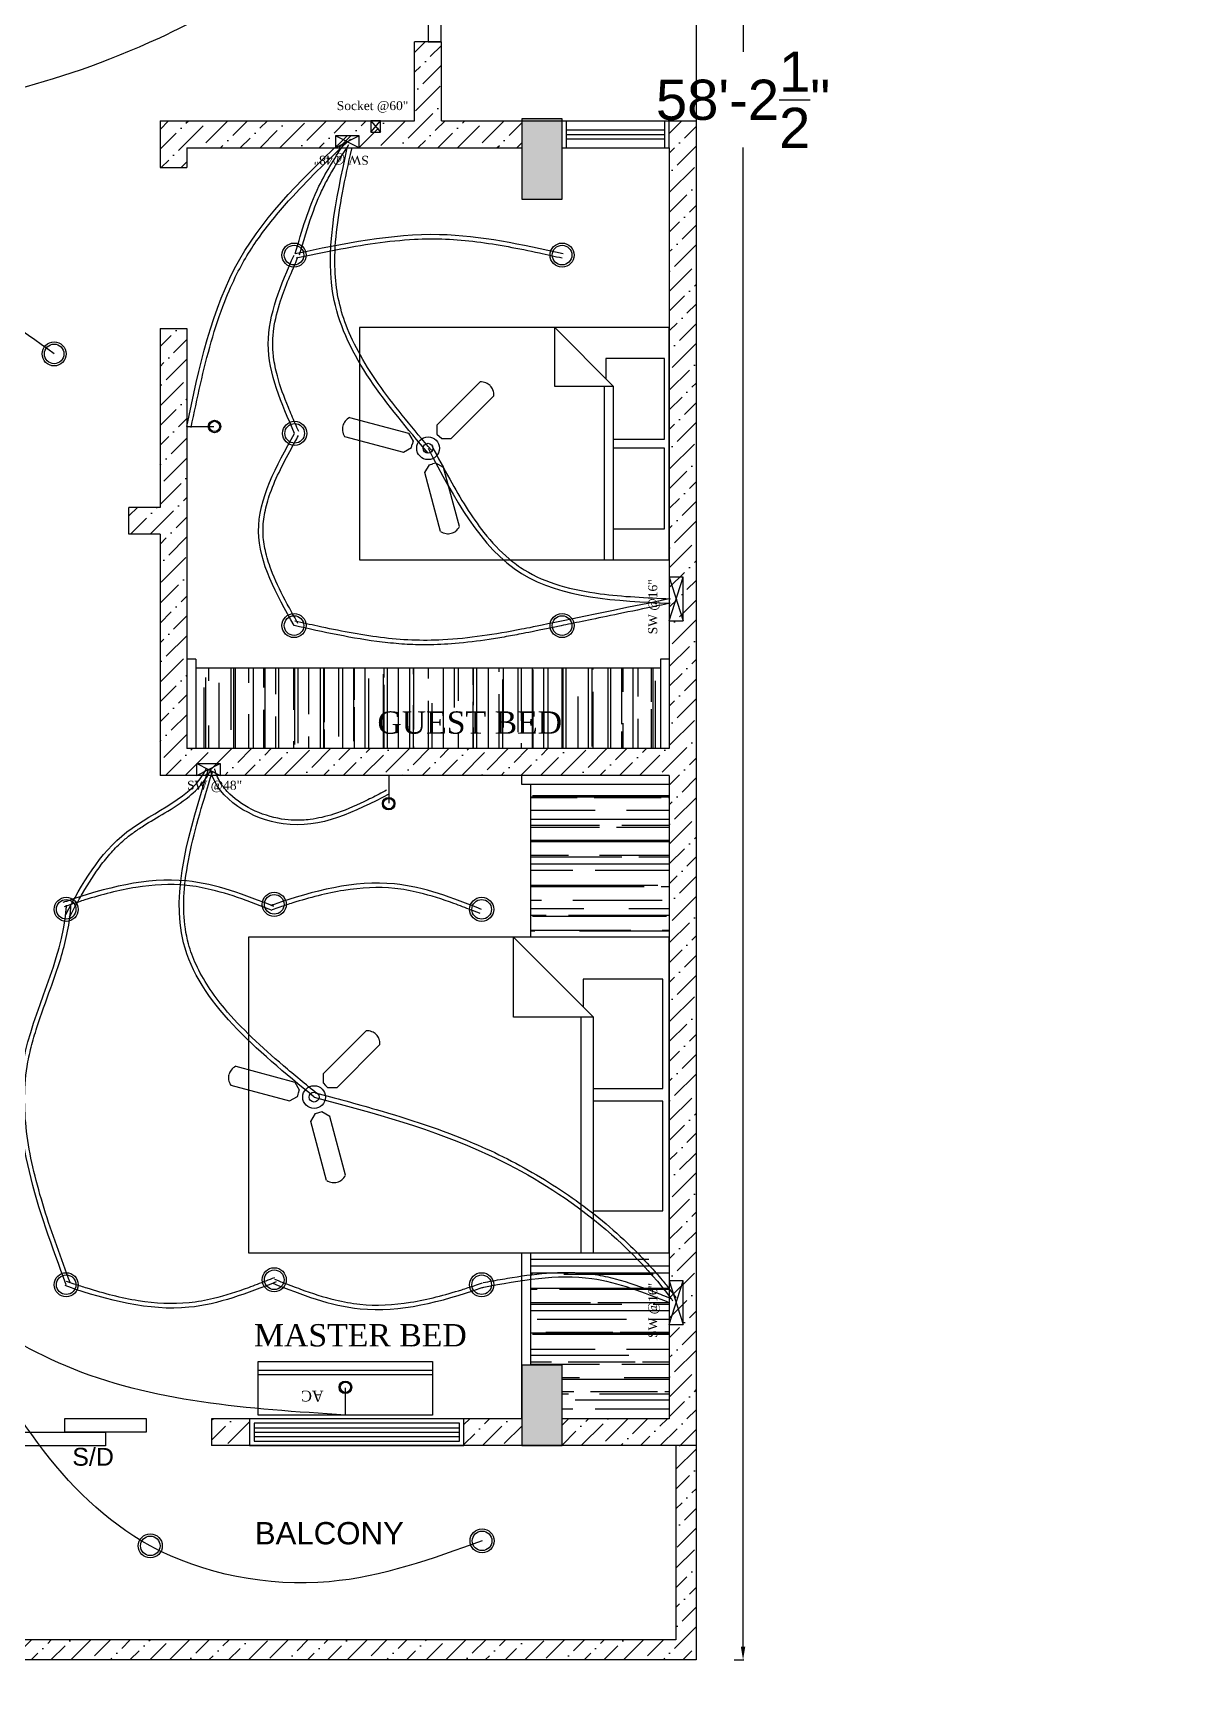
# Model space of a CAD drawing. Header units: inches. Extents: x 204954 to 440946, y -300749 to -143756.
# Drawn here: x 219489.2 to 219746.4, y -150903.7 to -150533.5 of the extents above; entities that cross this region are included whole.
import ezdxf

# ---------------------------------------------------------------- set-up
doc = ezdxf.new("R2010")
doc.units = ezdxf.units.IN
doc.header["$LTSCALE"] = 9
doc.header["$MEASUREMENT"] = 0
doc.layers.get('Defpoints').update_dxf_attribs({"lineweight": 0})
doc.layers.add('beam framing', color=91, linetype='Continuous')
doc.layers.add('ELECTRICAL', color=1, linetype='Continuous')
doc.layers.add('elec', color=1, linetype='Continuous', lineweight=15)
doc.layers.add('text', color=7, linetype='Continuous', lineweight=13)
doc.styles.add('outer', font='arial.ttf', dxfattribs={"height": 24})
doc.styles.get("Standard").update_dxf_attribs({"font": 'arial.ttf'})
doc.dimstyles.get("Standard").update_dxf_attribs({"dimtxt": 0.18, "dimasz": 0.18, "dimexe": 0.18, "dimexo": 0.0625, "dimgap": 0.09, "dimtad": 0, "dimtih": 1, "dimtoh": 1, "dimdec": 4, "dimzin": 0, "dimdsep": 46, "dimtxsty": 'Standard', "dimcen": 0.09, "dimadec": 0, "dimazin": 0, "dimtfac": 1, "dimtdec": 4, "dimtofl": 0, "dimtmove": 0, "dimatfit": 3, "dimfxl": 1, "dimtolj": 1, "dimtzin": 0, "dimarcsym": 0})
pattern_1 = [(45, (-41741.4607, -126474.4424), (1.65728152, 6.0766989), [7.8125, -1.5625, 0, -1.5625])]

# ---------------------------------------------------------------- blocks, each defined once
blk = doc.blocks.new('*D83')
at = {"color": 0, "lineweight": -2, "transparency": 16777216}
for p, q in [((219646.16, -150199.13), (219648.34, -150199.13)), ((219646.16, -150897.63), (219648.34, -150897.63))]:
    blk.add_line(p, q, dxfattribs=at)
at = {"color": 252, "lineweight": -2, "transparency": 16777216}
for p, q in [((219648.16, -150202.13), (219648.16, -150537.67)), ((219648.16, -150894.63), (219648.16, -150559.08))]:
    blk.add_line(p, q, dxfattribs=at)
at = {"color": 252, "transparency": 16777216}
for points in [[(219647.66, -150202.13), (219648.66, -150202.13), (219648.16, -150199.13)], [(219647.66, -150894.63), (219648.66, -150894.63), (219648.16, -150897.63)]]:
    blk.add_solid(points, dxfattribs=at)
at = {"layer": 'Defpoints', "color": 0, "transparency": 16777216}
for p in [(219637.64, -150199.13), (219637.64, -150897.63), (219648.16, -150897.63)]:
    blk.add_point(p, dxfattribs=at)
at = {"color": 0, "transparency": 16777216, "insert": (219648.16, -150548.38), "char_height": 9, "attachment_point": 5}
blk.add_mtext('\\A1;{\\C1;58\'-2{\\H1x;\\S1/2;}"}', dxfattribs=at)
blk = doc.blocks.new('WWWWWWWWWWWWWWWWWW')
at = {"color": 30, "linetype": 'Continuous'}
for p, q in [((25689.52, 22948.48), (25608.66, 22948.48)), ((25608.66, 22948.48), (25608.66, 22840.67)), ((25689.52, 22840.67), (25689.52, 22948.48)), ((25689.52, 22880.56), (25669.04, 22860.08)), ((25669.04, 22880.56), (25689.52, 22880.56)), ((25669.04, 22860.08), (25669.04, 22880.56)), ((25669.04, 22863.31), (25608.66, 22863.31)), ((25678.74, 22862.77), (25671.73, 22862.77)), ((25678.74, 22842.29), (25678.74, 22862.77)), ((25608.66, 22860.08), (25669.04, 22860.08)), ((25619.45, 22860.08), (25619.45, 22842.29)), ((25647.48, 22842.29), (25647.48, 22860.08)), ((25650.71, 22860.08), (25650.71, 22842.29)), ((25619.45, 22842.29), (25647.48, 22842.29)), ((25650.71, 22842.29), (25678.74, 22842.29)), ((25608.66, 22840.67), (25689.52, 22840.67))]:
    blk.add_line(p, q, dxfattribs=at)
blk = doc.blocks.new('Fan3')
at = {"layer": 'ELECTRICAL'}
for p, q in [((13.37, 17.04), (2.28, 5.95)), ((16.92, 13.49), (5.83, 2.4)), ((-20.14, 7.91), (-5, 3.85)), ((2.28, 5.95), (2.28, 3.62)), ((-21.44, 3.06), (-6.3, -1)), ((-6.3, -1), (-4.27, 0.17)), ((-5, 3.85), (-3.83, 1.83)), ((-4.27, 0.17), (-4.05, 1.02)), ((-3.83, 1.83), (-4.06, 0.97)), ((2.28, 3.62), (2.91, 2.99)), ((3.5, 2.4), (2.87, 3.03)), ((5.83, 2.4), (3.5, 2.4)), ((-0.84, -6.25), (0.33, -4.23)), ((0.33, -4.23), (1.19, -4)), ((1.99, -3.79), (1.14, -4.01)), ((4.01, -4.95), (1.99, -3.79)), ((3.22, -21.4), (-0.84, -6.25)), ((8.07, -20.1), (4.01, -4.95))]:
    blk.add_line(p, q, dxfattribs=at)
for radius in [2.92, 1.27]:
    blk.add_circle((0, 0), radius, dxfattribs=at)
for centre, radius, start, end in [((13.5, 13.34), 3.7, 68.4978, 91.9827), ((13.7, 13.85), 3.16, 45, 68.4978), ((13.73, 13.82), 3.16, 21.5022, 45), ((13.22, 13.62), 3.7, 358.0173, 21.5022), ((-18.84, 4.94), 3.16, 165, 188.4978), ((-18.3, 5.02), 3.7, 188.4978, 211.9827), ((-18.83, 4.98), 3.16, 141.5022, 165), ((-18.4, 4.64), 3.7, 118.0173, 141.5022), ((4.8, -18.36), 3.7, 308.4978, 331.9827), ((5.19, -18.26), 3.7, 238.0173, 261.5022), ((5.1, -18.8), 3.16, 261.5022, 285), ((5.14, -18.79), 3.16, 285, 308.4978)]:
    blk.add_arc(centre, radius, start, end, dxfattribs=at)

msp = doc.modelspace()

# ---------------------------------------------------------------- hatches: boundary and pattern name
at = {"transparency": 33554457}
h = msp.add_hatch(dxfattribs=at)
h.set_pattern_fill('ANSI36', color=155, scale=25)
h.set_pattern_definition(pattern_1)
h.paths.add_polyline_path([(219517.64186, -150553.09127), (219517.64186, -150563.5807), (219523.64186, -150563.5807), (219523.64186, -150559.15342), (219598.64186, -150559.15342), (219598.64186, -150553.09127), (219580.64186, -150553.09127), (219580.64186, -150535.43401), (219577.64186, -150535.43401), (219574.64186, -150535.43401), (219574.64186, -150553.09127)])
h = msp.add_hatch(dxfattribs=at)
h.set_pattern_fill('ANSI36', color=155, scale=25)
h.set_pattern_definition(pattern_1)
h.paths.add_polyline_path([(219631.64186, -150699.62759), (219631.64186, -150843.62759), (219607.64186, -150843.62759), (219607.64186, -150849.62759), (219637.64186, -150849.62759), (219637.64186, -150553.09127), (219631.64186, -150553.09127), (219631.64186, -150559.15342), (219631.64186, -150693.62759), (219523.64186, -150693.62759), (219523.64186, -150599.5807), (219517.64186, -150599.5807), (219517.64186, -150639.62759), (219510.69231, -150639.62759), (219510.69231, -150645.62759), (219517.64186, -150645.62759), (219517.64186, -150699.62759)])
for points in [[(219598.64186, -150570.62759), (219607.64186, -150570.62759), (219607.64186, -150552.62759), (219598.64186, -150552.62759)], [(219598.64186, -150849.62759), (219607.64186, -150849.62759), (219607.64186, -150831.62759), (219598.64186, -150831.62759)]]:
    msp.add_hatch(color=1).paths.add_polyline_path(points)
h = msp.add_hatch(dxfattribs=at)
h.set_pattern_fill('AR-RROOF', color=43, scale=5, angle=90)
h.set_pattern_definition([(90, (-41741.4607, -126474.4424), (-5, 11), [75, -10, 25, -5]), (90, (-41743.961, -126467.7924), (-6.65, -5), [15, -1.65, 30, -3.75]), (90, (-41745.7107, -126471.9424), (-3.35, 26), [40, -7, 20, -5])])
h.paths.add_polyline_path([(219629.64186, -150675.62759), (219525.64186, -150675.62759), (219525.64186, -150693.62759), (219629.64186, -150693.62759)])
h = msp.add_hatch(dxfattribs=at)
h.set_pattern_fill('AR-RROOF', color=43, scale=5)
h.set_pattern_definition([(0, (-41741.4607, -126474.4424), (11, 5), [75, -10, 25, -5]), (0, (-41734.811, -126471.9424), (-5, 6.65), [15, -1.65, 30, -3.75]), (0, (-41738.9607, -126470.1924), (26, 3.35), [40, -7, 20, -5])])
h.paths.add_polyline_path([(219631.64186, -150806.48132), (219600.64186, -150806.48132), (219600.64186, -150831.62759), (219607.64186, -150831.62759), (219607.64186, -150843.62759), (219631.64186, -150843.62759)])
h.paths.add_polyline_path([(219631.64186, -150701.62759), (219600.64186, -150701.62759), (219600.64186, -150735.81671), (219631.64186, -150735.81671)])
h = msp.add_hatch(dxfattribs=at)
h.set_pattern_fill('ANSI36', color=155, scale=25)
h.set_pattern_definition(pattern_1)
h.paths.add_polyline_path([(219598.64186, -150843.62759), (219585.68841, -150843.62759), (219585.68841, -150849.62759), (219598.64186, -150849.62759)])
h.paths.add_polyline_path([(219537.68841, -150843.62759), (219529.20458, -150843.62759), (219529.20458, -150849.62759), (219537.68841, -150849.62759)])
h = msp.add_hatch(dxfattribs=at)
h.set_pattern_fill('ANSI36', color=155, scale=25)
h.set_pattern_definition(pattern_1)
h.paths.add_polyline_path([(219472.64186, -150849.62759), (219466.64186, -150849.62759), (219466.64186, -150891.62759), (219422.18359, -150891.62759), (219422.18359, -150897.62759), (219637.64186, -150897.62759), (219637.64186, -150849.62759), (219633.14186, -150849.62759), (219633.14186, -150893.12759), (219472.64186, -150893.12759)])

# ---------------------------------------------------------------- linework, layer by layer
at = {"color": 251}
for p, q in [((219637.64186, -150283.12759), (219637.64186, -150897.62759)), ((219574.64186, -150553.09127), (219574.64186, -150535.43401)), ((219580.64186, -150535.43401), (219574.64186, -150535.43401)), ((219580.64186, -150553.09127), (219580.64186, -150535.43401)), ((219517.64186, -150553.09127), (219517.64186, -150563.5807)), ((219517.64186, -150553.09127), (219574.64186, -150553.09127)), ((219580.64186, -150553.09127), (219637.64186, -150553.09127)), ((219523.64186, -150559.15342), (219523.64186, -150563.5807)), ((219523.64186, -150559.15342), (219598.64186, -150559.15342)), ((219607.64186, -150559.15342), (219631.64186, -150559.15342)), ((219631.64186, -150559.15342), (219631.64186, -150693.62759)), ((219517.64186, -150563.5807), (219523.64186, -150563.5807)), ((219517.64186, -150599.5807), (219517.64186, -150639.62759)), ((219517.64186, -150599.5807), (219523.64186, -150599.5807)), ((219523.64186, -150599.5807), (219523.64186, -150693.62759)), ((219517.64186, -150639.62759), (219510.69231, -150639.62759)), ((219510.69231, -150645.62759), (219510.69231, -150639.62759)), ((219517.64186, -150645.62759), (219510.69231, -150645.62759)), ((219517.64186, -150645.62759), (219517.64186, -150699.62759)), ((219525.64186, -150673.62759), (219523.64186, -150673.62759)), ((219525.64186, -150673.62759), (219525.64186, -150693.62759)), ((219629.64186, -150675.62759), (219525.64186, -150675.62759)), ((219629.64186, -150673.62759), (219629.64186, -150693.62759)), ((219631.64186, -150673.62759), (219629.64186, -150673.62759)), ((219631.64186, -150693.62759), (219523.64186, -150693.62759)), ((219631.64186, -150699.62759), (219517.64186, -150699.62759)), ((219598.64186, -150701.62759), (219598.64186, -150699.62759)), ((219631.64186, -150701.62759), (219598.64186, -150701.62759)), ((219600.64186, -150735.81671), (219600.64186, -150701.62759)), ((219631.64186, -150699.62759), (219631.64186, -150843.62759)), ((219598.64186, -150843.62759), (219598.64186, -150806.48132)), ((219600.64186, -150831.62759), (219600.64186, -150806.48132)), ((219598.64186, -150843.62759), (219529.20458, -150843.62759)), ((219529.20458, -150843.62759), (219529.20458, -150849.62759)), ((219631.64186, -150843.62759), (219607.64186, -150843.62759)), ((219637.64186, -150849.62759), (219529.20458, -150849.62759)), ((219633.14186, -150849.62759), (219633.14186, -150893.12759)), ((219633.14186, -150893.12759), (219472.64186, -150893.12759)), ((219637.64186, -150897.62759), (219289.64186, -150897.62759))]:
    msp.add_line(p, q, dxfattribs=at)
at = {"color": 1}
for p, q in [((219564.85289, -150555.66651), (219566.97751, -150553.09127)), ((219564.85289, -150553.09127), (219566.97751, -150555.66651)), ((219564.85289, -150555.66651), (219566.97751, -150553.09127)), ((219564.85289, -150553.09127), (219566.97751, -150555.66651)), ((219564.85289, -150555.66651), (219566.97751, -150553.09127)), ((219564.85289, -150553.09127), (219566.97751, -150555.66651)), ((219562.1903, -150559.15342), (219556.9552, -150556.44454)), ((219562.1903, -150556.44454), (219556.9552, -150559.15342)), ((219523.64186, -150621.50536), (219529.72574, -150621.50536)), ((219631.64186, -150664.99312), (219634.71239, -150655.22774)), ((219631.64186, -150655.22774), (219634.71239, -150664.99312)), ((219525.88366, -150699.62759), (219531.11876, -150696.91871)), ((219525.88366, -150696.91871), (219531.11876, -150699.62759)), ((219568.83294, -150699.72266), (219568.83294, -150705.80655)), ((219631.64186, -150822.49491), (219634.71239, -150812.72953)), ((219631.64186, -150812.72953), (219634.71239, -150822.49491)), ((219578.64614, -150832.80179), (219539.64614, -150832.80179)), ((219578.64614, -150833.80179), (219539.64614, -150833.80179)), ((219559.14614, -150842.80179), (219559.14614, -150836.71791))]:
    msp.add_line(p, q, dxfattribs=at)
at = {"color": 5}
for p, q in [((219608.64186, -150559.15342), (219608.64186, -150553.09127)), ((219630.64186, -150559.15342), (219630.64186, -150553.09127)), ((219631.64186, -150559.15342), (219631.64186, -150553.09127))]:
    msp.add_line(p, q, dxfattribs=at)
at = {"color": 4}
for p, q in [((219608.64186, -150555.12235), (219630.64186, -150555.12235)), ((219608.64186, -150556.12235), (219630.64186, -150556.12235)), ((219608.64186, -150557.12235), (219630.64186, -150557.12235)), ((219538.68841, -150845.62759), (219584.68841, -150845.62759)), ((219538.68841, -150846.62759), (219584.68841, -150846.62759)), ((219538.68841, -150847.62759), (219584.68841, -150847.62759))]:
    msp.add_line(p, q, dxfattribs=at)
for p, q in [((219607.64186, -150849.62759), (219607.64186, -150837.62759)), ((219598.64186, -150849.62759), (219607.64186, -150849.62759)), ((219607.64186, -150849.62759), (219598.64186, -150849.62759))]:
    msp.add_line(p, q)
at = {"color": 6}
for points in [[(219577.64186, -150535.43401), (219580.55366, -150535.43401), (219580.55366, -150508.61618), (219577.64186, -150508.61618)], [(219487.20458, -150846.62759), (219505.41145, -150846.62759), (219505.41145, -150849.65923), (219487.20458, -150849.65923)], [(219496.30802, -150843.59596), (219514.51489, -150843.59596), (219514.51489, -150846.62759), (219496.30802, -150846.62759)]]:
    msp.add_lwpolyline(points, close=True, dxfattribs=at)
at = {"color": 1}
for points in [[(219564.85289, -150555.66651), (219566.97751, -150555.66651), (219566.97751, -150553.09127), (219564.85289, -150553.09127)], [(219598.64186, -150570.62759), (219607.64186, -150570.62759), (219607.64186, -150552.62759), (219598.64186, -150552.62759)], [(219562.1903, -150559.15342), (219562.1903, -150556.44454), (219556.9552, -150556.44454), (219556.9552, -150559.15342)], [(219634.71239, -150664.99312), (219634.71239, -150655.22774), (219631.64186, -150655.22774), (219631.64186, -150664.99312)], [(219525.88366, -150699.62759), (219525.88366, -150696.91871), (219531.11876, -150696.91871), (219531.11876, -150699.62759)], [(219634.71239, -150822.49491), (219634.71239, -150812.72953), (219631.64186, -150812.72953), (219631.64186, -150822.49491)], [(219578.64614, -150842.80179), (219539.64614, -150842.80179), (219539.64614, -150830.80179), (219578.64614, -150830.80179)], [(219598.64186, -150849.62759), (219607.64186, -150849.62759), (219607.64186, -150831.62759), (219598.64186, -150831.62759)]]:
    msp.add_lwpolyline(points, close=True, dxfattribs=at)
at = {"color": 5}
for points in [[(219537.68841, -150849.62759), (219585.68841, -150849.62759), (219585.68841, -150843.62759), (219537.68841, -150843.62759)], [(219538.68841, -150848.62759), (219584.68841, -150848.62759), (219584.68841, -150844.62759), (219538.68841, -150844.62759)]]:
    msp.add_lwpolyline(points, close=True, dxfattribs=at)
at = {"color": 1}
for centre, radius in [((219547.64186, -150583.15342), 2.69329), ((219547.64186, -150583.15342), 2.19329), ((219607.64186, -150583.15342), 2.69329), ((219607.64186, -150583.15342), 2.19329), ((219493.94724, -150605.2655), 2.69329), ((219493.94724, -150605.2655), 2.19329), ((219529.85519, -150621.50536), 1.4), ((219529.85519, -150621.50536), 1.15), ((219547.78113, -150623.05023), 2.69329), ((219547.78113, -150623.05023), 2.19329), ((219547.64186, -150666.07735), 2.69329), ((219547.64186, -150666.07735), 2.19329), ((219607.64186, -150666.07735), 2.69329), ((219607.64186, -150666.07735), 2.19329), ((219568.83294, -150705.936), 1.4), ((219568.83294, -150705.936), 1.15), ((219496.64186, -150729.6012), 2.69329), ((219496.64186, -150729.6012), 2.19329), ((219543.21126, -150728.48563), 2.69329), ((219543.21126, -150728.48563), 2.19329), ((219589.64186, -150729.6012), 2.69329), ((219589.64186, -150729.6012), 2.19329), ((219496.64186, -150813.62759), 2.69329), ((219496.64186, -150813.62759), 2.19329), ((219543.21126, -150812.51202), 2.69329), ((219543.21126, -150812.51202), 2.19329), ((219589.64186, -150813.62759), 2.69329), ((219589.64186, -150813.62759), 2.19329), ((219559.14614, -150836.58845), 1.4), ((219559.14614, -150836.58845), 1.15), ((219589.73558, -150870.96264), 2.69329), ((219589.73558, -150870.96264), 2.19329), ((219515.4664, -150872.07821), 2.69329), ((219515.4664, -150872.07821), 2.19329)]:
    msp.add_circle(centre, radius, dxfattribs=at)
at = {"color": 3}
for points in [[(219453.35996, -150552.62759), (219517.57271, -150534.48745), (219546.14186, -150504.10943), (219545.9378, -150503.41818)], [(219493.94724, -150605.2655), (219471.76077, -150589.62639), (219455.56139, -150573.52971), (219451.98921, -150554.69132), (219452.37363, -150554.75294)], [(219523.64186, -150621.50536), (219535.50361, -150584.08016), (219559.57275, -150556.44454)], [(219547.9143, -150582.81702), (219553.22903, -150567.74725), (219559.10664, -150557.84484)], [(219577.64186, -150627.49952), (219556.6327, -150593.29885), (219559.57275, -150559.15342)], [(219547.9143, -150582.81702), (219580.22128, -150578.51962), (219607.9143, -150582.81702)], [(219547.78113, -150623.05023), (219541.87605, -150603.04414), (219547.64186, -150583.15342)], [(219547.64186, -150666.07735), (219539.70442, -150644.99861), (219547.78113, -150623.05023)], [(219577.64186, -150626.3905), (219598.58874, -150654.41693), (219631.84412, -150661.08976)], [(219552.14186, -150771.62759), (219522.91972, -150737.0716), (219528.50038, -150698.27308)], [(219568.83294, -150703.84095), (219545.22345, -150710.44862), (219528.9376, -150698.49896), (219528.90724, -150698.37417)], [(219543.11016, -150728.9289), (219523.57553, -150723.23575), (219496.67957, -150727.81333), (219495.87686, -150728.09236)], [(219589.64186, -150729.6012), (219570.10723, -150723.90804), (219543.21126, -150728.48563), (219542.40855, -150728.76466)], [(219496.64186, -150813.62759), (219487.12381, -150763.42346), (219496.64186, -150729.6012), (219496.71081, -150728.64954)], [(219552.14186, -150771.62759), (219591.20961, -150784.53801), (219632.01104, -150816.68286), (219632.39764, -150817.19874)], [(219543.63211, -150812.99567), (219524.09748, -150818.68883), (219497.20152, -150814.11125), (219496.39881, -150813.83222)], [(219542.89115, -150813.31042), (219562.42578, -150819.00358), (219589.32174, -150814.42599), (219590.12445, -150814.14697)], [(219590.12445, -150814.14697), (219614.33385, -150812.24929), (219631.64186, -150817.61222)], [(219589.73558, -150870.96264), (219555.53935, -150880.10316), (219515.4664, -150872.07821), (219471.10267, -150817.92752)], [(219559.14614, -150842.80179), (219496.52884, -150831.80742), (219471.28767, -150817.84934)]]:
    msp.add_spline(points, degree=3, dxfattribs=at)
for points, knots in [([(219524.62062, -150621.71033), (219525.29928, -150618.46974), (219525.97678, -150615.23494), (219528.16642, -150605.63907), (219529.83654, -150599.38713), (219532.96054, -150591.41907), (219533.86595, -150589.36553), (219535.66687, -150585.79457), (219536.52626, -150584.25689), (219538.38408, -150581.25291), (219539.37948, -150579.78549), (219542.53505, -150575.46969), (219544.86477, -150572.70781), (219551.38431, -150565.61293), (219555.81496, -150561.39824), (219560.26189, -150557.16917)], [0, 0, 0, 0, 9.675592241, 9.675592241, 29.026776723, 29.026776723, 35.966517683, 35.966517683, 41.459225462, 41.459225462, 46.951933242, 46.951933242, 57.9373488, 57.9373488, 75.907651575, 75.907651575, 75.907651575, 75.907651575]), ([(219548.87461, -150583.09594), (219549.06729, -150582.43255), (219549.25971, -150581.77006), (219549.84146, -150579.78772), (219550.23529, -150578.47302), (219551.47635, -150574.56927), (219552.3833, -150572.02085), (219553.92308, -150568.5832), (219554.40109, -150567.60854), (219555.42618, -150565.6799), (219555.97056, -150564.72651), (219557.61757, -150561.97098), (219558.77783, -150560.18556), (219559.94508, -150558.38984)], [0, 0, 0, 0, 2.057586713, 2.057586713, 6.172760138, 6.172760138, 14.403106989, 14.403106989, 17.751930314, 17.751930314, 21.10075364, 21.10075364, 27.494875209, 27.494875209, 27.494875209, 27.494875209]), ([(219578.4054, -150626.85376), (219576.43147, -150624.5198), (219574.46176, -150622.1907), (219568.76041, -150615.17345), (219565.23797, -150610.45441), (219561.25722, -150603.36241), (219560.17313, -150601.10622), (219558.55034, -150596.83315), (219557.95682, -150594.828), (219557.13834, -150590.73569), (219556.90865, -150588.64012), (219556.60635, -150580.96869), (219557.36634, -150575.15132), (219559.10213, -150565.95957), (219559.8247, -150562.6684), (219560.54948, -150559.3679)], [0, 0, 0, 0, 8.610616768, 8.610616768, 25.831850303, 25.831850303, 33.708324056, 33.708324056, 40.482856901, 40.482856901, 47.257389746, 47.257389746, 64.792446791, 64.792446791, 74.409919308, 74.409919308, 74.409919308, 74.409919308]), ([(219548.11999, -150583.79564), (219551.07973, -150583.17353), (219554.03404, -150582.55262), (219562.87852, -150580.84792), (219568.74996, -150579.92293), (219576.92051, -150579.49048), (219579.24415, -150579.46675), (219583.89239, -150579.6584), (219586.2198, -150579.86697), (219593.21299, -150580.74238), (219597.88963, -150581.65932), (219604.28485, -150583.03544), (219605.99012, -150583.4141), (219607.69752, -150583.79324)], [0, 0, 0, 0, 8.94989936, 8.94989936, 26.84969808, 26.84969808, 33.994461664, 33.994461664, 41.139225247, 41.139225247, 55.428752414, 55.428752414, 60.616013931, 60.616013931, 60.616013931, 60.616013931]), ([(219548.6957, -150622.6458), (219548.43068, -150622.04649), (219548.16606, -150621.44809), (219547.3798, -150619.65564), (219546.86578, -150618.4643), (219545.40486, -150614.90207), (219544.53964, -150612.54286), (219543.53722, -150608.79577), (219543.24721, -150607.39472), (219542.93797, -150604.95271), (219542.86959, -150603.90902), (219542.88344, -150601.82576), (219542.96456, -150600.77981), (219543.3971, -150597.62692), (219543.93834, -150595.50472), (219545.6981, -150590.12773), (219547.12179, -150586.85328), (219548.55874, -150583.55258)], [0, 0, 0, 0, 1.875273168, 1.875273168, 5.625819505, 5.625819505, 13.126912179, 13.126912179, 17.646325143, 17.646325143, 21.050453843, 21.050453843, 24.454582542, 24.454582542, 31.26283994, 31.26283994, 41.568924327, 41.568924327, 41.568924327, 41.568924327]), ([(219548.51442, -150665.58886), (219548.19053, -150665.01031), (219547.8671, -150664.43259), (219546.90467, -150662.70192), (219546.27353, -150661.55142), (219544.46299, -150658.11077), (219543.36696, -150655.83112), (219541.9746, -150652.13708), (219541.53232, -150650.71044), (219540.93175, -150647.9826), (219540.75475, -150646.68013), (219540.6687, -150644.01546), (219540.77977, -150642.64354), (219541.26186, -150639.87305), (219541.63262, -150638.47722), (219543.28119, -150633.57286), (219545.0899, -150630.01827), (219547.5778, -150625.47049), (219548.11567, -150624.50474), (219548.65477, -150623.53681)], [0, 0, 0, 0, 1.855894365, 1.855894365, 5.567683094, 5.567683094, 12.991260552, 12.991260552, 17.708629205, 17.708629205, 22.076882861, 22.076882861, 26.696335067, 26.696335067, 31.315787272, 31.315787272, 42.818998703, 42.818998703, 45.910961243, 45.910961243, 45.910961243, 45.910961243]), ([(219578.527, -150625.92519), (219579.83988, -150628.42259), (219581.14947, -150630.91354), (219584.86968, -150637.62275), (219587.35443, -150641.6971), (219591.89549, -150647.44373), (219593.76793, -150649.44613), (219596.88309, -150652.05845), (219598.00623, -150652.87981), (219601.59302, -150655.10201), (219604.25392, -150656.22749), (219609.96322, -150657.94142), (219613.01064, -150658.52908), (219621.20361, -150659.61178), (219626.53294, -150659.85141), (219631.88876, -150660.09076)], [0, 0, 0, 0, 7.850071595, 7.850071595, 21.730960962, 21.730960962, 30.461617439, 30.461617439, 35.075694052, 35.075694052, 44.514360401, 44.514360401, 53.95302675, 53.95302675, 68.907556229, 68.907556229, 68.907556229, 68.907556229]), ([(219631.84412, -150661.08976), (219630.0725, -150661.45565), (219628.40385, -150661.80032), (219623.6867, -150662.77476), (219620.92696, -150663.34499), (219613.64169, -150664.85031), (219610.11013, -150665.58006), (219602.20139, -150667.21099), (219600.50722, -150667.55446), (219598.31726, -150667.97831), (219597.68315, -150668.09863), (219596.41007, -150668.33456), (219595.77356, -150668.44965), (219593.86417, -150668.78483), (219592.5914, -150668.99479), (219588.77365, -150669.57189), (219586.22923, -150669.88628), (219581.57229, -150670.27257), (219579.45962, -150670.37605), (219575.68854, -150670.3997), (219574.02792, -150670.35239), (219570.70995, -150670.14596), (219569.05157, -150669.98957), (219564.07775, -150669.39292), (219560.76373, -150668.82506), (219554.18046, -150667.52928), (219550.91115, -150666.80333), (219547.64186, -150666.07735)], [0, 0, 0, 0, 0.583681086, 0.583681086, 1.751043257, 1.751043257, 4.085767599, 4.085767599, 8.755216284, 8.755216284, 10.68055152, 10.68055152, 12.605886757, 12.605886757, 16.45655723, 16.45655723, 24.157898176, 24.157898176, 30.557880458, 30.557880458, 35.589304773, 35.589304773, 40.620729089, 40.620729089, 50.683577719, 50.683577719, 60.616013931, 60.616013931, 60.616013931, 60.616013931]), ([(219631.64186, -150660.11043), (219604.47643, -150665.72084), (219601.52211, -150666.34176), (219592.67764, -150668.04646), (219586.80619, -150668.97145), (219578.63564, -150669.40389), (219576.31201, -150669.42763), (219571.66376, -150669.23597), (219569.33636, -150669.02741), (219562.34316, -150668.152), (219557.66653, -150667.23506), (219551.2713, -150665.85894), (219549.56603, -150665.48028), (219547.85863, -150665.10113)], [0, 0, 0, 0, 8.94989936, 8.94989936, 26.84969808, 26.84969808, 33.994461664, 33.994461664, 41.139225247, 41.139225247, 55.428752414, 55.428752414, 60.616013931, 60.616013931, 60.616013931, 60.616013931]), ([(219496.52904, -150730.76599), (219500.24741, -150723.94559), (219507.6292, -150710.40554), (219524.9724, -150704.6761), (219528.04868, -150698.03899)], [0, 0, 0, 0, 22.99353575, 45.647378028, 45.647378028, 45.647378028, 45.647378028]), ([(219497.40704, -150731.24466), (219497.72619, -150730.65926), (219498.04486, -150730.07474), (219499.00421, -150728.32757), (219499.64824, -150727.17132), (219501.63118, -150723.75802), (219503.02109, -150721.55681), (219505.37023, -150718.45979), (219506.20736, -150717.45217), (219507.89234, -150715.64323), (219508.72818, -150714.83145), (219510.27336, -150713.49834), (219510.95803, -150712.95907), (219512.39811, -150711.91866), (219513.15052, -150711.41669), (219515.46751, -150709.94182), (219517.09167, -150709.00055), (219520.59155, -150706.88372), (219522.45973, -150705.69748), (219525.44693, -150703.2674), (219526.64188, -150702.0885), (219527.94966, -150700.27489), (219528.25433, -150699.79795), (219528.75597, -150698.89001), (219528.96244, -150698.46619), (219529.16268, -150697.98976), (219529.17817, -150697.95241), (219529.19351, -150697.91492)], [0, 0, 0, 0, 1.973552765, 1.973552765, 5.920658296, 5.920658296, 13.814869357, 13.814869357, 17.846359627, 17.846359627, 21.420332443, 21.420332443, 24.055498486, 24.055498486, 26.690664528, 26.690664528, 31.960996612, 31.960996612, 38.19513399, 38.19513399, 43.093931221, 43.093931221, 44.74370134, 44.74370134, 46.096730016, 46.096730016, 46.21137105, 46.21137105, 46.21137105, 46.21137105]), ([(219568.37413, -150702.95241), (219567.80815, -150703.24466), (219567.24313, -150703.53641), (219565.54981, -150704.40374), (219564.42322, -150704.97139), (219561.04164, -150706.59187), (219558.78488, -150707.56167), (219554.76696, -150708.84603), (219553.01607, -150709.26184), (219550.09115, -150709.62761), (219548.93218, -150709.69049), (219546.80031, -150709.63156), (219545.83298, -150709.54173), (219542.60079, -150709.01128), (219540.28435, -150708.27198), (219536.05143, -150706.16599), (219534.13668, -150704.79934), (219532.27445, -150702.76644), (219531.91142, -150702.31798), (219530.93133, -150700.92642), (219530.42348, -150699.93807), (219530.04804, -150698.76731), (219530.00981, -150698.63925), (219529.95016, -150698.42328), (219529.92751, -150698.33663), (219529.89717, -150698.2135), (219529.88846, -150698.1774), (219529.87936, -150698.1397)], [0, 0, 0, 0, 1.837669124, 1.837669124, 5.513007373, 5.513007373, 12.86368387, 12.86368387, 18.464819448, 18.464819448, 22.083355561, 22.083355561, 25.028946911, 25.028946911, 31.778807869, 31.778807869, 38.528668826, 38.528668826, 40.347568733, 40.347568733, 43.985368546, 43.985368546, 44.428876156, 44.428876156, 44.728427457, 44.728427457, 44.844731384, 44.844731384, 44.844731384, 44.844731384]), ([(219552.77611, -150770.85447), (219550.24702, -150768.77964), (219547.72273, -150766.70867), (219540.37942, -150760.44749), (219535.79098, -150756.20721), (219529.45714, -150748.61376), (219527.27351, -150745.36647), (219525.01937, -150740.44865), (219524.44758, -150738.89825), (219523.41648, -150735.10424), (219523.09135, -150732.81292), (219522.88981, -150728.0712), (219523.01372, -150725.62323), (219524.00899, -150717.22363), (219525.66583, -150711.00324), (219528.18043, -150702.65537), (219528.81722, -150700.61472), (219529.45498, -150698.57097)], [0, 0, 0, 0, 8.854657573, 8.854657573, 26.56397272, 26.56397272, 39.084606964, 39.084606964, 44.686602339, 44.686602339, 52.477674667, 52.477674667, 60.268746996, 60.268746996, 78.570854577, 78.570854577, 84.453199708, 84.453199708, 84.453199708, 84.453199708]), ([(219542.74552, -150729.86006), (219542.09463, -150729.60517), (219541.44457, -150729.35061), (219539.49621, -150728.5937), (219538.1997, -150728.09813), (219534.31221, -150726.6843), (219531.72328, -150725.8393), (219527.30613, -150724.77108), (219525.48316, -150724.43721), (219519.91947, -150723.86381), (219516.09333, -150724.08284), (219508.42344, -150725.30767), (219504.58264, -150726.31324), (219499.85384, -150727.79985), (219498.88038, -150728.11963), (219497.34328, -150728.64112), (219496.77623, -150728.8379), (219496.20597, -150729.03665)], [0, 0, 0, 0, 2.058261991, 2.058261991, 6.174785973, 6.174785973, 14.407833938, 14.407833938, 20.167422002, 20.167422002, 31.886089636, 31.886089636, 43.60475727, 43.60475727, 46.667033227, 46.667033227, 48.479877076, 48.479877076, 48.479877076, 48.479877076]), ([(219589.27722, -150730.53235), (219588.62633, -150730.27746), (219587.97627, -150730.0229), (219586.02791, -150729.26599), (219584.7314, -150728.77042), (219580.84391, -150727.3566), (219578.25498, -150726.51159), (219573.83783, -150725.44337), (219572.01486, -150725.1095), (219566.45116, -150724.5361), (219562.62503, -150724.75514), (219554.95514, -150725.97996), (219551.11434, -150726.98554), (219546.38554, -150728.47215), (219545.41208, -150728.79192), (219543.87498, -150729.31341), (219543.30793, -150729.5102), (219542.73766, -150729.70895)], [0, 0, 0, 0, 2.058261991, 2.058261991, 6.174785973, 6.174785973, 14.407833938, 14.407833938, 20.167422002, 20.167422002, 31.886089636, 31.886089636, 43.60475727, 43.60475727, 46.667033227, 46.667033227, 48.479877076, 48.479877076, 48.479877076, 48.479877076]), ([(219497.57959, -150813.28023), (219496.54234, -150810.48006), (219495.50661, -150807.68388), (219492.5297, -150799.31629), (219490.71935, -150793.76558), (219488.78384, -150785.61459), (219488.27116, -150782.9718), (219487.19649, -150775.09186), (219487.09782, -150769.90528), (219488.13287, -150763.33583), (219488.44081, -150761.88201), (219489.18251, -150758.96607), (219489.61435, -150757.50599), (219491.02578, -150753.1138), (219492.12155, -150750.17014), (219493.81251, -150745.44941), (219494.427, -150743.69385), (219496.1258, -150738.38008), (219497.06659, -150734.77396), (219497.56278, -150730.5405), (219497.61441, -150730.00585), (219497.67428, -150729.21997), (219497.69148, -150728.96741), (219497.7085, -150728.71751)], [0, 0, 0, 0, 8.446059819, 8.446059819, 25.338179458, 25.338179458, 33.502354547, 33.502354547, 49.830704723, 49.830704723, 54.493234927, 54.493234927, 59.155765131, 59.155765131, 68.480825538, 68.480825538, 73.944897207, 73.944897207, 84.873040545, 84.873040545, 86.437337111, 86.437337111, 87.188568115, 87.188568115, 87.188568115, 87.188568115]), ([(219552.39989, -150770.66146), (219556.94297, -150771.87482), (219561.49263, -150773.08987), (219573.37505, -150776.52469), (219580.66878, -150778.89733), (219590.33804, -150783.00621), (219592.88603, -150784.18702), (219597.90809, -150786.73718), (219600.38196, -150788.10397), (219607.65621, -150792.47058), (219612.30927, -150795.73657), (219618.84679, -150801.13023), (219620.95095, -150803.00907), (219624.44078, -150806.39429), (219625.86636, -150807.86322), (219628.20043, -150810.42522), (219629.13455, -150811.49708), (219630.63998, -150813.30596), (219631.22592, -150814.03184), (219632.15953, -150815.22537), (219632.51473, -150815.68861), (219632.97655, -150816.30297), (219633.08784, -150816.45186), (219633.19859, -150816.60002)], [0, 0, 0, 0, 14.079651938, 14.079651938, 36.967201241, 36.967201241, 45.265332632, 45.265332632, 53.563464022, 53.563464022, 70.159726804, 70.159726804, 78.446188219, 78.446188219, 84.481972368, 84.481972368, 88.686176921, 88.686176921, 91.449576815, 91.449576815, 93.178114799, 93.178114799, 93.733097138, 93.733097138, 93.733097138, 93.733097138]), ([(219543.26747, -150812.06452), (219542.61658, -150812.31941), (219541.96652, -150812.57397), (219540.01816, -150813.33088), (219538.72165, -150813.82645), (219534.83416, -150815.24028), (219532.24523, -150816.08528), (219527.82808, -150817.1535), (219526.00511, -150817.48737), (219520.44142, -150818.06077), (219516.61528, -150817.84174), (219508.94539, -150816.61691), (219505.10459, -150815.61133), (219500.37579, -150814.12472), (219499.40233, -150813.80495), (219497.86523, -150813.28346), (219497.29818, -150813.08668), (219496.72792, -150812.88792)], [0, 0, 0, 0, 2.058261991, 2.058261991, 6.174785973, 6.174785973, 14.407833938, 14.407833938, 20.167422002, 20.167422002, 31.886089636, 31.886089636, 43.60475727, 43.60475727, 46.667033227, 46.667033227, 48.479877076, 48.479877076, 48.479877076, 48.479877076]), ([(219543.25579, -150812.37927), (219543.90668, -150812.63416), (219544.55674, -150812.88872), (219546.5051, -150813.64563), (219547.80161, -150814.1412), (219551.6891, -150815.55503), (219554.27803, -150816.40003), (219558.69518, -150817.46825), (219560.51815, -150817.80212), (219566.08184, -150818.37552), (219569.90798, -150818.15649), (219577.57787, -150816.93166), (219581.41867, -150815.92608), (219586.14747, -150814.43947), (219587.12093, -150814.1197), (219588.65803, -150813.59821), (219589.22508, -150813.40143), (219589.79534, -150813.20267)], [0, 0, 0, 0, 2.058261991, 2.058261991, 6.174785973, 6.174785973, 14.407833938, 14.407833938, 20.167422002, 20.167422002, 31.886089636, 31.886089636, 43.60475727, 43.60475727, 46.667033227, 46.667033227, 48.479877076, 48.479877076, 48.479877076, 48.479877076]), ([(219589.94384, -150813.16341), (219590.67103, -150813.02987), (219591.399, -150812.89619), (219593.58468, -150812.50022), (219595.04413, -150812.24302), (219599.42493, -150811.53634), (219602.34877, -150811.15149), (219607.0223, -150810.86773), (219608.77713, -150810.83661), (219612.04293, -150810.97083), (219613.55714, -150811.11155), (219616.56337, -150811.58023), (219618.05108, -150811.90329), (219622.47588, -150813.0661), (219625.37488, -150814.09895), (219629.50631, -150815.68785), (219630.76036, -150816.18604), (219632.01104, -150816.68286)], [0, 0, 0, 0, 2.162342676, 2.162342676, 6.487028027, 6.487028027, 15.13639873, 15.13639873, 20.350390769, 20.350390769, 24.872403643, 24.872403643, 29.394416517, 29.394416517, 38.438442264, 38.438442264, 42.403483597, 42.403483597, 42.403483597, 42.403483597])]:
    msp.add_open_spline(points, degree=3, knots=knots, dxfattribs=at)
at = {"layer": 'beam framing', "color": 1}
msp.add_circle((221267.41484, -148374.87), 4304.54104, dxfattribs=at)

# ---------------------------------------------------------------- block references
at = {"color": 2, "rotation": 90}
for p, xscale, yscale, zscale in [((234320.44953, -167120.26699), 0.6430987963929854, 0.6430987963929854, 0.6430987963929854), ((239592.68163, -173186.54087), 0.8739252998507611, 0.8739252998507611, 0.8739252998507611)]:
    msp.add_blockref('WWWWWWWWWWWWWWWWWW', p, dxfattribs=dict(at, xscale=xscale, yscale=yscale, zscale=zscale))
at = {"layer": 'elec', "xscale": 0.8713616964872823, "yscale": 0.8713616964872823, "zscale": 0.8713616964872823}
for p in [(219577.64186, -150626.3905), (219552.14186, -150771.62759)]:
    msp.add_blockref('Fan3', p, dxfattribs=at)

# ---------------------------------------------------------------- texts
at = {"color": 1, "char_height": 2, "width": 18.1506991}
for s, insert, attachment_point in [('{\\fBookman Old Style|b0|i0|c0|p18;Socket @60"}', (219573.22837, -150551.27744), 9), ('{\\fBookman Old Style|b0|i0|c0|p18;SW @48" }', (219536.02623, -150700.82055), 3)]:
    msp.add_mtext(s, dxfattribs=dict(at, insert=insert, attachment_point=attachment_point))
at = {"color": 1}
for s, insert, char_height, width, attachment_point, rotation in [('{\\fBookman Old Style|b0|i0|c0|p18;SW @48" }', (219552.04773, -150560.34637), 2, 18.1506991, 9, 180), ('{\\fBookman Old Style|b0|i0|c0|p18;SW @16" }', (219629.52417, -150655.7105), 2, 18.1506991, 9, 90), ('{\\fBookman Old Style|b0|i0|c0|p18;SW @16" }', (219629.52417, -150813.21229), 2, 18.1506991, 9, 90), ('{\\fBookman Old Style|b0|i0|c0|p18;AC}', (219554.25905, -150839.7602), 2.4, 23.0218195, 1, 180)]:
    msp.add_mtext(s, dxfattribs=dict(at, insert=insert, char_height=char_height, width=width, attachment_point=attachment_point, rotation=rotation))
at = {"layer": 'text', "char_height": 5, "attachment_point": 5, "style": 'outer'}
for s, insert in [('\\A1;{\\fTimes New Roman|b0|i0|c0|p18;GUEST BED}', (219586.97368, -150687.82687)), ('\\A1;{\\fTimes New Roman|b0|i0|c0|p18;\\C232;MASTER BED}', (219562.49725, -150824.97469)), ('{\\f@Arial Unicode MS|b0|i0|c0|p34;\\C4;BALCONY}', (219555.53935, -150869.28097))]:
    msp.add_mtext(s, dxfattribs=dict(at, insert=insert))
at = {"layer": 'text', "color": 4, "insert": (219502.39503, -150850.14267), "char_height": 4, "attachment_point": 1}
msp.add_mtext('\\pi-4.39154;{\\f@Arial Unicode MS|b0|i0|c0|p34;\\C0;S/D}', dxfattribs=at)

# ---------------------------------------------------------------- dimensions: what is measured, and where the dimension line sits
at = {"color": 0}
dim = msp.add_aligned_dim(p1=(219637.64186, -150199.12759), p2=(219637.64186, -150897.62759), distance=10.52286, text='{\\C1;<>}', dimstyle='Standard', override={"dimtxt": 9, "dimasz": 3, "dimlunit": 4, "dimclrd": 252, "dimfxl": 2, "dimfxlon": 1, "dimarcsym": 1}, dxfattribs=at)
dim.commit()
dim.dimension.update_dxf_attribs({"geometry": '*D83', "text_midpoint": (219648.16471, -150548.37759)})

doc.saveas('drawing.dxf')
